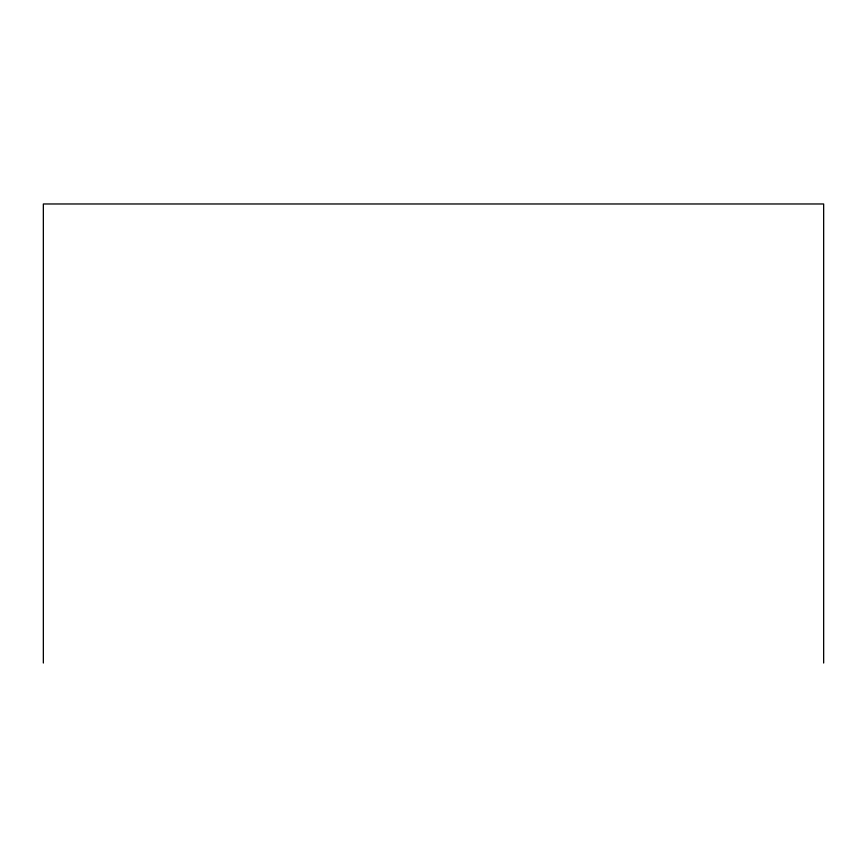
<?xml version="1.0" encoding="UTF-8"?>
<svg xmlns="http://www.w3.org/2000/svg" width="867" height="867" viewBox="0 0 867 867"><rect width="100%" height="100%" fill="white"/><g stroke="black" fill="none" stroke-linecap="round" stroke-linejoin="round"><path stroke-width="1.3" d="M823.65 663.027L823.65 203.973L43.35 203.973L43.35 663.027"/></g></svg>
